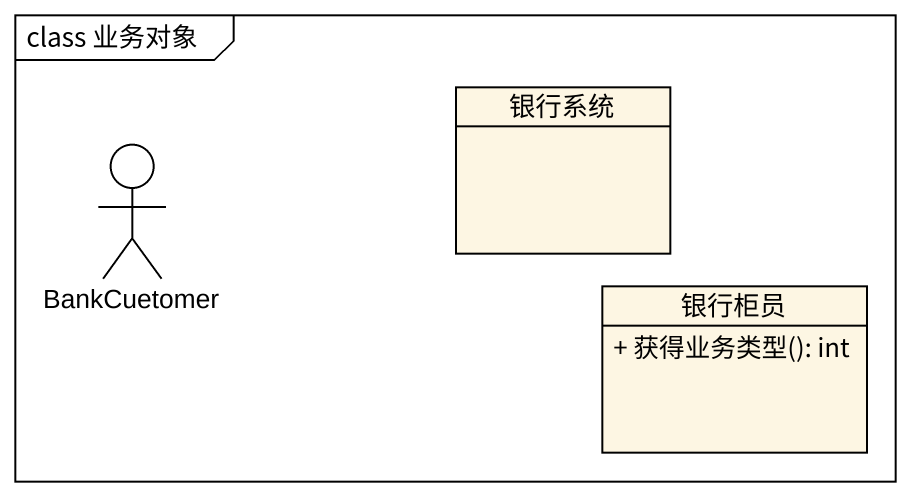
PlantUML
@startuml
mainframe class 业务对象
allowmixing
hide circle
hide empty members
skinparam classAttributeIconSize 0
class 银行系统
actor BankCuetomer
class 银行柜员 {
  + 获得业务类型(): int
}
@enduml
